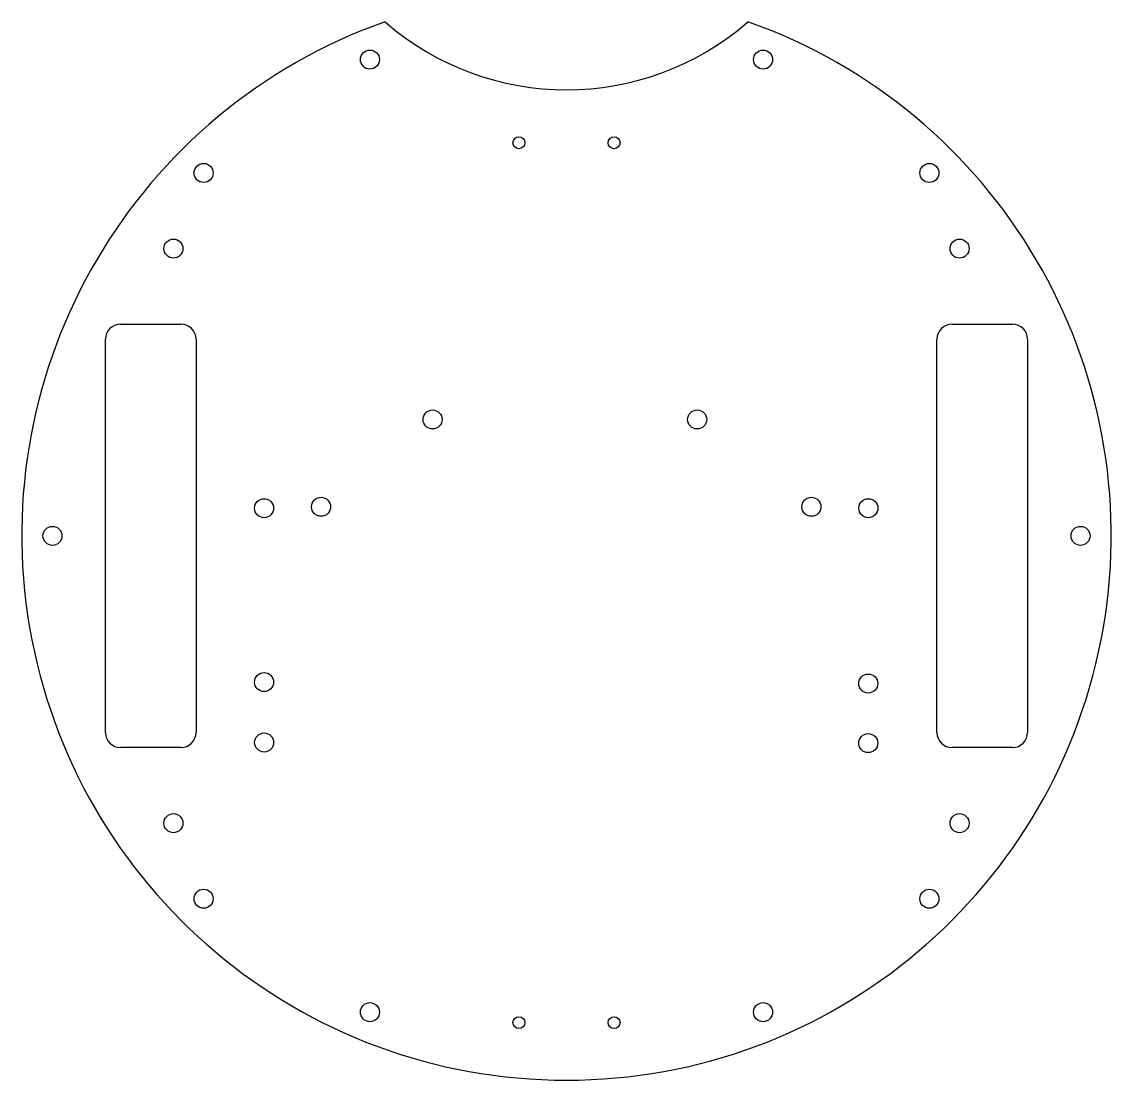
# Model space of a CAD drawing. Extents: x -92 to 92, y -91 to 86.
import ezdxf

# ---------------------------------------------------------------- set-up
doc = ezdxf.new("R2010")
doc.units = 0
doc.layers.add('20', color=178, linetype='CONTINUOUS')

msp = doc.modelspace()

# ---------------------------------------------------------------- linework, layer by layer
at = {"layer": '20'}
for p, q in [((-74.93, 35.56), (-64.77, 35.56)), ((64.77, 35.56), (74.93, 35.56)), ((-77.47, -33.02), (-77.47, 33.02)), ((-62.23, 33.02), (-62.23, -33.02)), ((62.23, -33.02), (62.23, 33.02)), ((77.47, 33.02), (77.47, -33.02)), ((-64.77, -35.56), (-74.93, -35.56)), ((74.93, -35.56), (64.77, -35.56))]:
    msp.add_line(p, q, dxfattribs=at)
for centre, radius in [((-33.02, 80.01), 1.6), ((33.02, 80.01), 1.6), ((-8, 66.04), 1), ((8, 66.04), 1), ((-60.96, 60.96), 1.6), ((60.96, 60.96), 1.6), ((-66.04, 48.26), 1.6), ((66.04, 48.26), 1.6), ((-22.496, 19.558), 1.6), ((21.954, 19.558), 1.6), ((-50.81, 4.65), 1.6), ((-41.239, 4.885), 1.6), ((41.139, 4.885), 1.6), ((50.71, 4.65), 1.6), ((-86.36, 0), 1.6), ((86.36, 0), 1.6), ((-50.81, -24.56), 1.6), ((50.6974, -24.8044), 1.6), ((-50.7974, -34.712), 1.6), ((50.6974, -34.812), 1.6), ((-66.04, -48.26), 1.6), ((66.04, -48.26), 1.6), ((-60.96, -60.96), 1.6), ((60.96, -60.96), 1.6), ((-33.02, -80.01), 1.6), ((33.02, -80.01), 1.6), ((-8, -81.77), 1), ((8, -81.77), 1)]:
    msp.add_circle(centre, radius, dxfattribs=at)
for centre, radius, start, end in [((0, 0.0726), 91.5126, 109.4552, 70.5448), ((0, 121.285), 46.355, 228.8879, 311.1121), ((-74.93, 33.02), 2.54, 90, 180), ((-74.93, 33.02), 2.54, 90, 180), ((-74.93, 33.02), 2.54, 90, 180), ((-64.77, 33.02), 2.54, 0, 90), ((-64.77, 33.02), 2.54, 0, 90), ((-64.77, 33.02), 2.54, 0, 90), ((64.77, 33.02), 2.54, 90, 180), ((64.77, 33.02), 2.54, 90, 180), ((64.77, 33.02), 2.54, 90, 180), ((74.93, 33.02), 2.54, 0, 90), ((74.93, 33.02), 2.54, 0, 90), ((74.93, 33.02), 2.54, 0, 90), ((-74.93, -33.02), 2.54, 180, 270), ((-74.93, -33.02), 2.54, 180, 270), ((-74.93, -33.02), 2.54, 180, 270), ((-64.77, -33.02), 2.54, 270, 0), ((-64.77, -33.02), 2.54, 270, 0), ((-64.77, -33.02), 2.54, 270, 0), ((64.77, -33.02), 2.54, 180, 270), ((64.77, -33.02), 2.54, 180, 270), ((64.77, -33.02), 2.54, 180, 270), ((74.93, -33.02), 2.54, 270, 0), ((74.93, -33.02), 2.54, 270, 0), ((74.93, -33.02), 2.54, 270, 0)]:
    msp.add_arc(centre, radius, start, end, dxfattribs=at)

doc.saveas('drawing.dxf')
